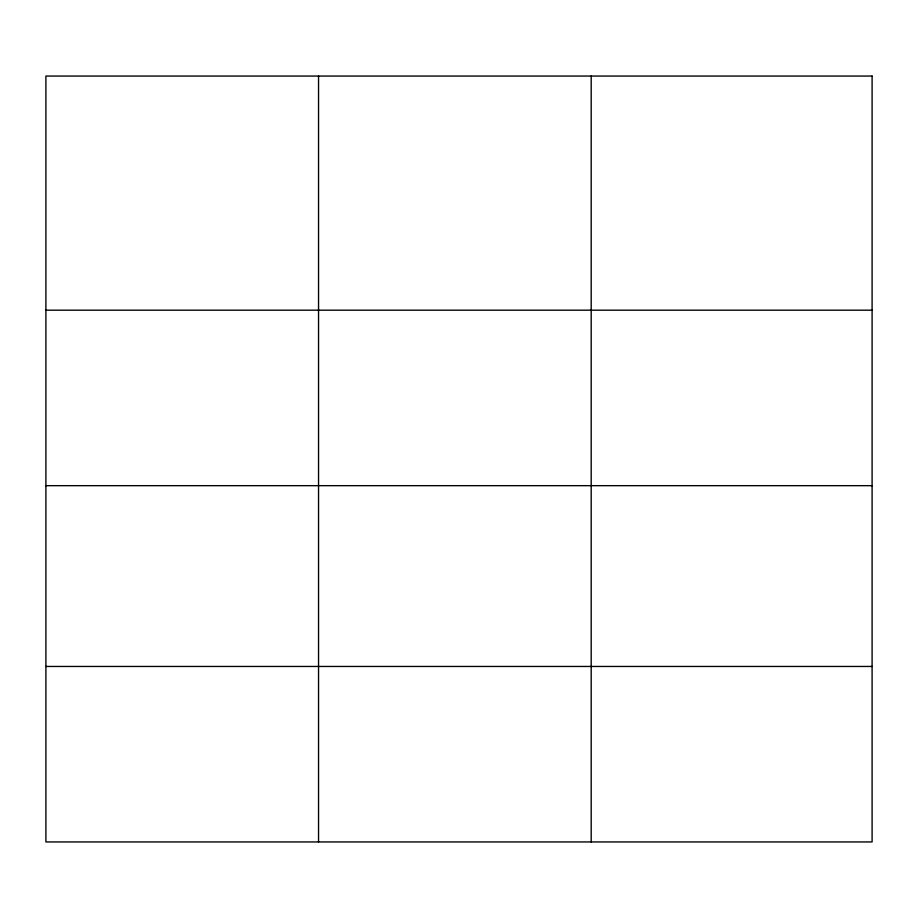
<?xml version="1.0" encoding="UTF-8"?>
<svg xmlns="http://www.w3.org/2000/svg" width="918" height="918" viewBox="0 0 918 918"><rect width="100%" height="100%" fill="white"/><g stroke="black" fill="none" stroke-linecap="round" stroke-linejoin="round"><path stroke-width="1.38" d="M45.9 310.181L872.1 310.181M45.9 485.668L872.1 485.668M45.9 666.457L872.1 666.457M591.192 76.056L591.192 841.944M318.546 76.056L318.546 841.944M872.1 76.056L45.9 76.056L45.9 841.944L872.1 841.944L872.1 76.056"/></g></svg>
